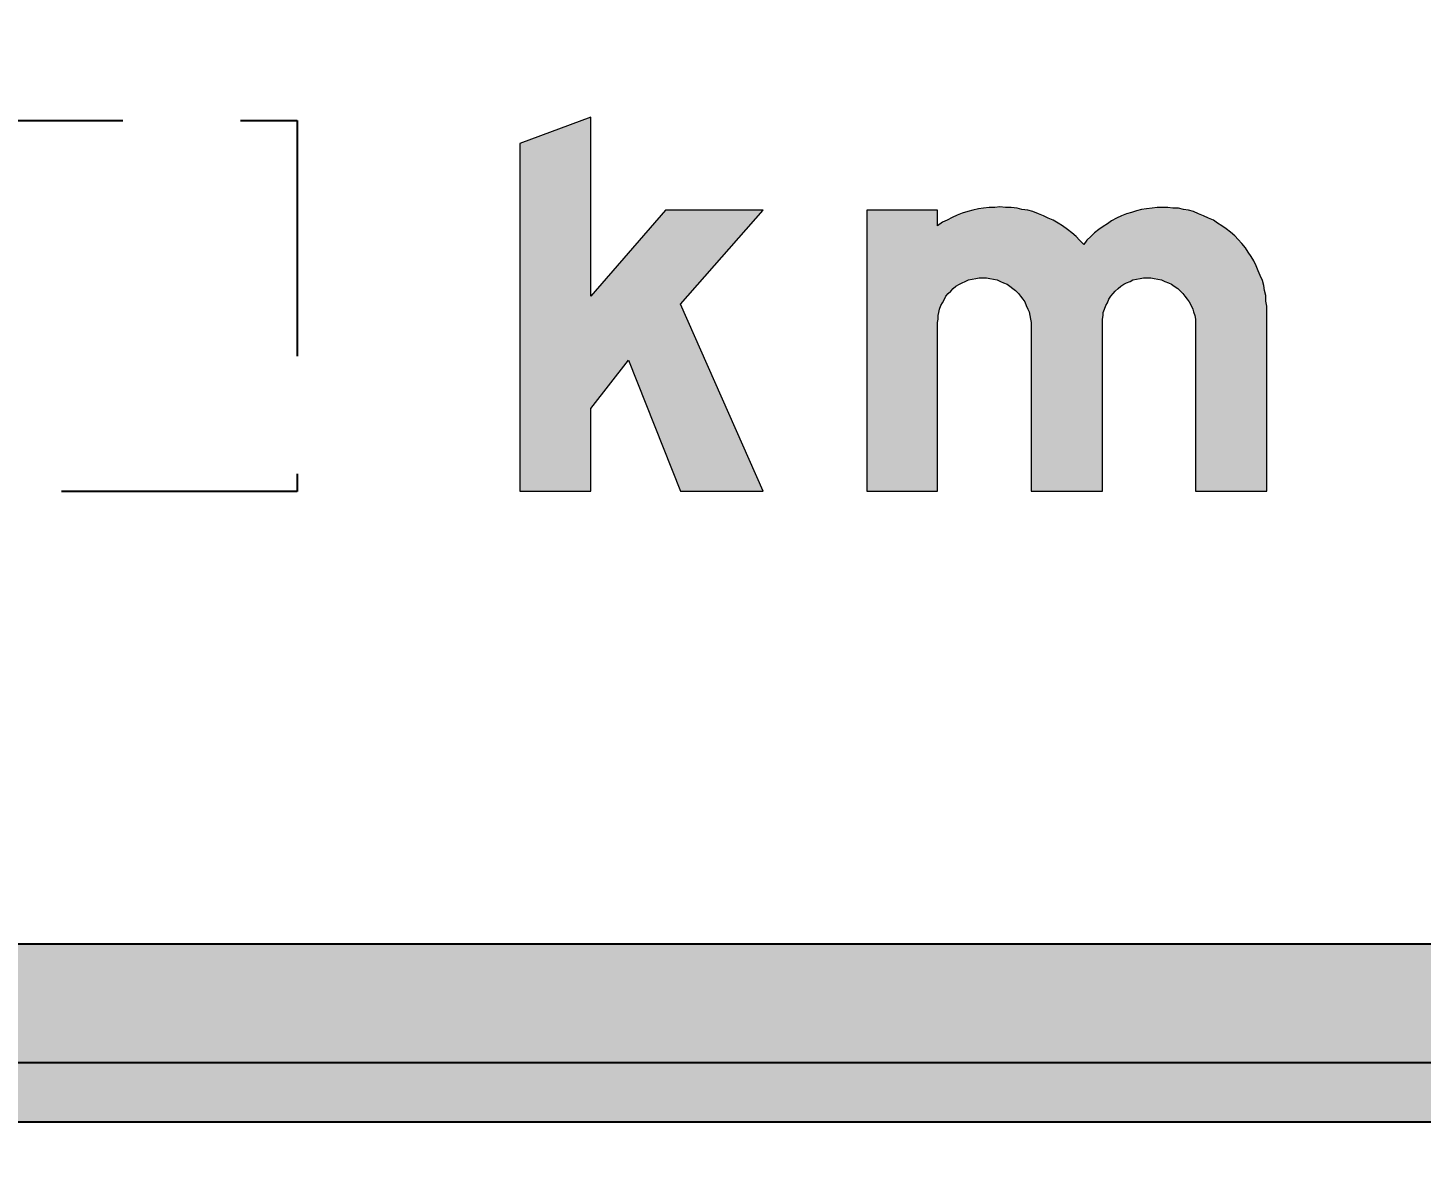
# Model space of a CAD drawing. Header units: millimetres. Extents: x 0 to 420, y 0 to 297.
# Drawn here: x 251.75 to 270.52, y 203.97 to 219.11 of the extents above; entities that cross this region are included whole.
import ezdxf

# ---------------------------------------------------------------- set-up
doc = ezdxf.new("R2010")
doc.units = ezdxf.units.MM
doc.header["$LTSCALE"] = 10
doc.linetypes.add('HIDDEN', pattern=[9.525, 6.35, -3.175])
for name, color, linetype in [('L25', 1, 'Continuous'), ('L35', 3, 'Continuous'), ('T25', 1, 'Continuous')]:
    doc.layers.add(name, color=color, linetype=linetype)
doc.layers.add('YELLOW', color=7, linetype='Continuous', true_color=0xfedb00)
doc.styles.add('ISO', font='iso3098b')
doc.dimstyles.new('signsdim', dxfattribs={"dimtxt": 2.5, "dimasz": 0.2, "dimexe": 1.5, "dimexo": 2, "dimgap": 1, "dimtad": 1, "dimlfac": 10, "dimrnd": 1, "dimtxsty": 'ISO', "dimblk": 'SGNDIM', "dimcen": 2.5, "dimse2": 1, "dimadec": 0, "dimazin": 0, "dimtfac": 1, "dimtix": 1, "dimtmove": 0, "dimatfit": 3, "dimfxl": 1, "dimarcsym": 0})

# ---------------------------------------------------------------- blocks, each defined once
blk = doc.blocks.new('SGNDIM')
for p, q in [((0, 4.5), (0, -4.5)), ((0, 0), (-1, 0))]:
    blk.add_line(p, q)
blk = doc.blocks.new('*D67')
at = {"layer": 'Defpoints', "color": 0, "transparency": 16777216}
for p in [(317.729, 224.365), (209.912, 217.865), (317.729, 217.865)]:
    blk.add_point(p, dxfattribs=at)
at = {"layer": 'T25', "color": 0, "lineweight": -2, "transparency": 16777216}
blk.add_line((209.912, 224.165), (209.912, 218.065), dxfattribs=at)
at = {"layer": 'T25', "color": 0, "lineweight": -2, "transparency": 16777216, "xscale": 0.2, "yscale": 0.2, "zscale": 0.2}
for p, rotation in [((209.912, 224.365), 90), ((209.912, 217.865), 270)]:
    blk.add_blockref('SGNDIM', p, dxfattribs=dict(at, rotation=rotation))
at = {"layer": 'T25', "color": 0, "transparency": 16777216, "insert": (207.662, 221.115), "char_height": 2.5, "attachment_point": 5, "rotation": 90, "style": 'ISO'}
blk.add_mtext('65', dxfattribs=at)
blk = doc.blocks.new('*D97')
at = {"layer": 'Defpoints', "color": 0, "transparency": 16777216}
for p in [(240.331, 218.863), (255.379, 218.863), (255.379, 172.419)]:
    blk.add_point(p, dxfattribs=at)
at = {"layer": 'T25', "color": 0, "lineweight": -2, "transparency": 16777216}
blk.add_line((240.531, 172.419), (255.179, 172.419), dxfattribs=at)
at = {"layer": 'T25', "color": 0, "lineweight": -2, "transparency": 16777216, "xscale": 0.2, "yscale": 0.2, "zscale": 0.2, "rotation": 180}
blk.add_blockref('SGNDIM', (240.331, 172.419), dxfattribs=at)
at = {"layer": 'T25', "color": 0, "lineweight": -2, "transparency": 16777216, "xscale": 0.2, "yscale": 0.2, "zscale": 0.2}
blk.add_blockref('SGNDIM', (255.379, 172.419), dxfattribs=at)
at = {"layer": 'T25', "color": 0, "transparency": 16777216, "insert": (247.855, 174.669), "char_height": 2.5, "attachment_point": 5, "style": 'ISO'}
blk.add_mtext('150', dxfattribs=at)

msp = doc.modelspace()

# ---------------------------------------------------------------- hatches: boundary and pattern name
at = {"layer": 'L25'}
h = msp.add_hatch(color=256, dxfattribs=at)
edge = h.paths.add_edge_path(flags=16)
edge.add_line((226.2826, 210.3647), (226.2826, 258.3647))
edge.add_arc((229.8826, 258.3647), 3.6, 90, 180, ccw=False)
edge.add_line((229.8826, 261.9647), (307.8826, 261.9647))
edge.add_arc((307.8826, 258.3647), 3.6, 0, 90, ccw=False)
edge.add_line((311.4826, 258.3647), (311.4826, 210.3647))
edge.add_arc((307.8826, 210.3647), 3.6, -90, 0, ccw=False)
edge.add_line((307.8826, 206.7647), (229.8826, 206.7647))
edge.add_arc((229.8826, 210.3647), 3.6, 180, 270, ccw=False)
edge = h.paths.add_edge_path()
edge.add_line((224.6826, 210.3647), (224.6826, 258.3647))
edge.add_arc((229.8826, 258.3647), 5.2, 90, 180, ccw=False)
edge.add_line((229.8826, 263.5647), (307.8826, 263.5647))
edge.add_arc((307.8826, 258.3647), 5.2, 0, 90, ccw=False)
edge.add_line((313.0826, 258.3647), (313.0826, 210.3647))
edge.add_arc((307.8826, 210.3647), 5.2, -90, 0, ccw=False)
edge.add_line((307.8826, 205.1647), (229.8826, 205.1647))
edge.add_arc((229.8826, 210.3647), 5.2, 180, 270, ccw=False)
h = msp.add_hatch(color=256, dxfattribs=at)
h.paths.add_polyline_path([(264.005, 215.1415), (264.0146, 215.1894), (264.0146, 215.2373), (264.0241, 215.2757), (264.0337, 215.3236), (264.0529, 215.3715), (264.0721, 215.4098), (264.1008, 215.4577), (264.12, 215.4961), (264.1487, 215.5344), (264.1871, 215.5631), (264.2158, 215.6015), (264.2541, 215.6302), (264.3021, 215.659), (264.3404, 215.6781), (264.3787, 215.6973), (264.4266, 215.7165), (264.4745, 215.726), (264.5225, 215.7356), (264.5704, 215.7452), (264.6183, 215.7452), (264.6662, 215.7452), (264.7141, 215.7356), (264.762, 215.726), (264.8099, 215.7165), (264.8579, 215.6973), (264.8962, 215.6781), (264.9441, 215.659), (264.9824, 215.6302), (265.0208, 215.6015), (265.0591, 215.5727), (265.0974, 215.5344), (265.1262, 215.4961), (265.1549, 215.4577), (265.1837, 215.4194), (265.2028, 215.3715), (265.222, 215.3236), (265.2412, 215.2852), (265.2507, 215.2373), (265.2603, 215.1894), (265.2699, 215.1415), (265.2699, 215.084), (265.2699, 212.8704), (266.2282, 212.8704), (266.2282, 215.1415), (266.2282, 215.1894), (266.2378, 215.2373), (266.2378, 215.2757), (266.2569, 215.3236), (266.2761, 215.3715), (266.2953, 215.4098), (266.3144, 215.4577), (266.3432, 215.4961), (266.3719, 215.5344), (266.4007, 215.5631), (266.439, 215.6015), (266.4773, 215.6302), (266.5157, 215.659), (266.554, 215.6781), (266.6019, 215.6973), (266.6403, 215.7165), (266.6882, 215.726), (266.7361, 215.7356), (266.784, 215.7452), (266.8319, 215.7452), (266.8798, 215.7452), (266.9277, 215.7356), (266.9757, 215.726), (267.0236, 215.7165), (267.0715, 215.6973), (267.1194, 215.6781), (267.1577, 215.659), (267.1961, 215.6302), (267.244, 215.6015), (267.2727, 215.5727), (267.3111, 215.5344), (267.3398, 215.4961), (267.3685, 215.4577), (267.3973, 215.4194), (267.426, 215.3715), (267.4452, 215.3236), (267.4548, 215.2852), (267.474, 215.2373), (267.4835, 215.1894), (267.4835, 215.1415), (267.4835, 215.084), (267.4835, 212.8704), (268.4418, 212.8704), (268.4418, 215.2852), (268.4418, 215.3619), (268.4322, 215.429), (268.4322, 215.5056), (268.4131, 215.5727), (268.4035, 215.6398), (268.3843, 215.7069), (268.3556, 215.774), (268.3268, 215.841), (268.2981, 215.9081), (268.2693, 215.9752), (268.231, 216.0327), (268.1927, 216.0902), (268.1543, 216.1477), (268.1064, 216.2052), (268.0585, 216.2627), (268.0106, 216.3106), (267.9531, 216.3585), (267.8956, 216.4064), (267.8381, 216.4448), (267.7806, 216.4831), (267.7231, 216.5214), (267.656, 216.5502), (267.589, 216.5789), (267.5219, 216.6077), (267.4548, 216.6364), (267.3877, 216.6556), (267.3206, 216.6652), (267.2536, 216.6843), (267.1769, 216.6843), (267.1098, 216.6939), (267.0332, 216.6939), (266.9661, 216.6939), (266.899, 216.6843), (266.8223, 216.6747), (266.7552, 216.6652), (266.6882, 216.646), (266.6211, 216.6268), (266.554, 216.6077), (266.4869, 216.5789), (266.4199, 216.5502), (266.3528, 216.5118), (266.2953, 216.4735), (266.2378, 216.4352), (266.1803, 216.3968), (266.1228, 216.3489), (266.0749, 216.301), (266.0174, 216.2531), (265.979, 216.1956), (265.9215, 216.2531), (265.8736, 216.301), (265.8161, 216.3489), (265.7586, 216.3968), (265.6916, 216.4448), (265.6341, 216.4831), (265.567, 216.5214), (265.4999, 216.5502), (265.4328, 216.5789), (265.3657, 216.6077), (265.2891, 216.6364), (265.222, 216.6556), (265.1453, 216.6652), (265.0783, 216.6843), (265.0016, 216.6939), (264.9249, 216.6939), (264.8483, 216.7035), (264.7812, 216.6939), (264.7045, 216.6939), (264.6279, 216.6843), (264.5608, 216.6747), (264.4841, 216.6556), (264.417, 216.6364), (264.3404, 216.6172), (264.2733, 216.5885), (264.2062, 216.5597), (264.1391, 216.5214), (264.0721, 216.4927), (264.005, 216.4448), (264.005, 216.6556), (263.0563, 216.6556), (263.0563, 212.8704), (264.005, 212.8704)])
h.paths.add_polyline_path([(258.3799, 212.8704), (259.3382, 212.8704), (259.3382, 213.982), (259.846, 214.6336), (260.5456, 212.8704), (261.6572, 212.8704), (260.5456, 215.3906), (261.6572, 216.6556), (260.3444, 216.6556), (259.3382, 215.4961), (259.3382, 217.9109), (258.3799, 217.5564)])
at = {"layer": 'YELLOW'}
h = msp.add_hatch(color=256, dxfattribs=at)
edge = h.paths.add_edge_path()
edge.add_line((223.8826, 210.3647), (223.8826, 258.3647))
edge.add_arc((229.8826, 258.3647), 6, 90, 180, ccw=False)
edge.add_line((229.8826, 264.3647), (307.8826, 264.3647))
edge.add_arc((307.8826, 258.3647), 6, 0, 90, ccw=False)
edge.add_line((313.8826, 258.3647), (313.8826, 210.3647))
edge.add_arc((307.8826, 210.3647), 6, -90, 0, ccw=False)
edge.add_line((307.8826, 204.3647), (229.8826, 204.3647))
edge.add_arc((229.8826, 210.3647), 6, 180, 270, ccw=False)
edge = h.paths.add_edge_path(flags=16)
edge.add_line((224.6826, 210.3647), (224.6826, 258.3647))
edge.add_arc((229.8826, 258.3647), 5.2, 90, 180, ccw=False)
edge.add_line((229.8826, 263.5647), (307.8826, 263.5647))
edge.add_arc((307.8826, 258.3647), 5.2, 0, 90, ccw=False)
edge.add_line((313.0826, 258.3647), (313.0826, 210.3647))
edge.add_arc((307.8826, 210.3647), 5.2, -90, 0, ccw=False)
edge.add_line((307.8826, 205.1647), (229.8826, 205.1647))
edge.add_arc((229.8826, 210.3647), 5.2, 180, 270, ccw=False)

# ---------------------------------------------------------------- linework, layer by layer
at = {"layer": 'L25'}
for points in [[(223.8826, 210.3647), (223.8826, 258.3647, -0.4142136), (229.8826, 264.3647), (307.8826, 264.3647, -0.4142136), (313.8826, 258.3647), (313.8826, 210.3647, -0.4142136), (307.8826, 204.3647), (229.8826, 204.3647, -0.4142136)], [(224.6826, 210.3647), (224.6826, 258.3647, -0.4142136), (229.8826, 263.5647), (307.8826, 263.5647, -0.4142136), (313.0826, 258.3647), (313.0826, 210.3647, -0.4142136), (307.8826, 205.1647), (229.8826, 205.1647, -0.4142136)], [(226.2826, 210.3647), (226.2826, 258.3647, -0.4142136), (229.8826, 261.9647), (307.8826, 261.9647, -0.4142136), (311.4826, 258.3647), (311.4826, 210.3647, -0.4142136), (307.8826, 206.7647), (229.8826, 206.7647, -0.4142136)]]:
    msp.add_lwpolyline(points, format="xyb", close=True, dxfattribs=at)
at = {"layer": 'L25', "lineweight": 0}
for points in [[(258.3799, 212.8704), (259.3382, 212.8704), (259.3382, 213.982), (259.846, 214.6336), (260.5456, 212.8704), (261.6572, 212.8704), (260.5456, 215.3906), (261.6572, 216.6556), (260.3444, 216.6556), (259.3382, 215.4961), (259.3382, 217.9109), (258.3799, 217.5564), (258.3799, 212.8704)], [(264.005, 215.1415), (264.0146, 215.1894), (264.0146, 215.2373), (264.0241, 215.2757), (264.0337, 215.3236), (264.0529, 215.3715), (264.0721, 215.4098), (264.1008, 215.4577), (264.12, 215.4961), (264.1487, 215.5344), (264.1871, 215.5631), (264.2158, 215.6015), (264.2541, 215.6302), (264.3021, 215.659), (264.3404, 215.6781), (264.3787, 215.6973), (264.4266, 215.7165), (264.4745, 215.726), (264.5225, 215.7356), (264.5704, 215.7452), (264.6183, 215.7452), (264.6662, 215.7452), (264.7141, 215.7356), (264.762, 215.726), (264.8099, 215.7165), (264.8579, 215.6973), (264.8962, 215.6781), (264.9441, 215.659), (264.9824, 215.6302), (265.0208, 215.6015), (265.0591, 215.5727), (265.0974, 215.5344), (265.1262, 215.4961), (265.1549, 215.4577), (265.1837, 215.4194), (265.2028, 215.3715), (265.222, 215.3236), (265.2412, 215.2852), (265.2507, 215.2373), (265.2603, 215.1894), (265.2699, 215.1415), (265.2699, 215.084), (265.2699, 212.8704), (266.2282, 212.8704), (266.2282, 215.1415), (266.2282, 215.1894), (266.2378, 215.2373), (266.2378, 215.2757), (266.2569, 215.3236), (266.2761, 215.3715), (266.2953, 215.4098), (266.3144, 215.4577), (266.3432, 215.4961), (266.3719, 215.5344), (266.4007, 215.5631), (266.439, 215.6015), (266.4773, 215.6302), (266.5157, 215.659), (266.554, 215.6781), (266.6019, 215.6973), (266.6403, 215.7165), (266.6882, 215.726), (266.7361, 215.7356), (266.784, 215.7452), (266.8319, 215.7452), (266.8798, 215.7452), (266.9277, 215.7356), (266.9757, 215.726), (267.0236, 215.7165), (267.0715, 215.6973), (267.1194, 215.6781), (267.1577, 215.659), (267.1961, 215.6302), (267.244, 215.6015), (267.2727, 215.5727), (267.3111, 215.5344), (267.3398, 215.4961), (267.3685, 215.4577), (267.3973, 215.4194), (267.426, 215.3715), (267.4452, 215.3236), (267.4548, 215.2852), (267.474, 215.2373), (267.4835, 215.1894), (267.4835, 215.1415), (267.4835, 215.084), (267.4835, 212.8704), (268.4418, 212.8704), (268.4418, 215.2852), (268.4418, 215.3619), (268.4322, 215.429), (268.4322, 215.5056), (268.4131, 215.5727), (268.4035, 215.6398), (268.3843, 215.7069), (268.3556, 215.774), (268.3268, 215.841), (268.2981, 215.9081), (268.2693, 215.9752), (268.231, 216.0327), (268.1927, 216.0902), (268.1543, 216.1477), (268.1064, 216.2052), (268.0585, 216.2627), (268.0106, 216.3106), (267.9531, 216.3585), (267.8956, 216.4064), (267.8381, 216.4448), (267.7806, 216.4831), (267.7231, 216.5214), (267.656, 216.5502), (267.589, 216.5789), (267.5219, 216.6077), (267.4548, 216.6364), (267.3877, 216.6556), (267.3206, 216.6652), (267.2536, 216.6843), (267.1769, 216.6843), (267.1098, 216.6939), (267.0332, 216.6939), (266.9661, 216.6939), (266.899, 216.6843), (266.8223, 216.6747), (266.7552, 216.6652), (266.6882, 216.646), (266.6211, 216.6268), (266.554, 216.6077), (266.4869, 216.5789), (266.4199, 216.5502), (266.3528, 216.5118), (266.2953, 216.4735), (266.2378, 216.4352), (266.1803, 216.3968), (266.1228, 216.3489), (266.0749, 216.301), (266.0174, 216.2531), (265.979, 216.1956), (265.9215, 216.2531), (265.8736, 216.301), (265.8161, 216.3489), (265.7586, 216.3968), (265.6916, 216.4448), (265.6341, 216.4831), (265.567, 216.5214), (265.4999, 216.5502), (265.4328, 216.5789), (265.3657, 216.6077), (265.2891, 216.6364), (265.222, 216.6556), (265.1453, 216.6652), (265.0783, 216.6843), (265.0016, 216.6939), (264.9249, 216.6939), (264.8483, 216.7035), (264.7812, 216.6939), (264.7045, 216.6939), (264.6279, 216.6843), (264.5608, 216.6747), (264.4841, 216.6556), (264.417, 216.6364), (264.3404, 216.6172), (264.2733, 216.5885), (264.2062, 216.5597), (264.1391, 216.5214), (264.0721, 216.4927), (264.005, 216.4448), (264.005, 216.6556), (263.0563, 216.6556), (263.0563, 212.8704), (264.005, 212.8704)]]:
    msp.add_lwpolyline(points, close=True, dxfattribs=at)
at = {"layer": 'L35', "linetype": 'HIDDEN', "ltscale": 0.05}
msp.add_lwpolyline([(240.3313, 212.8647), (240.3313, 217.8647), (255.3793, 217.8647), (255.3793, 212.8647)], close=True, dxfattribs=at)

# ---------------------------------------------------------------- dimensions: what is measured, and where the dimension line sits
at = {"layer": 'T25'}
dim = msp.add_linear_dim(base=(209.9116, 217.8647), p1=(317.7287, 224.3647), p2=(317.7287, 217.8647), angle=90, dimstyle='signsdim', override={"dimse1": 1}, dxfattribs=at)
dim.commit()
dim.dimension.update_dxf_attribs({"geometry": '*D67', "text_midpoint": (207.6616, 221.1147)})
dim = msp.add_linear_dim(base=(255.3793, 172.4186), p1=(240.3313, 218.863), p2=(255.3793, 218.863), dimstyle='signsdim', override={"dimse1": 1}, dxfattribs=at)
dim.commit()
dim.dimension.update_dxf_attribs({"geometry": '*D97', "text_midpoint": (247.8553, 174.6686)})

doc.saveas('drawing.dxf')
